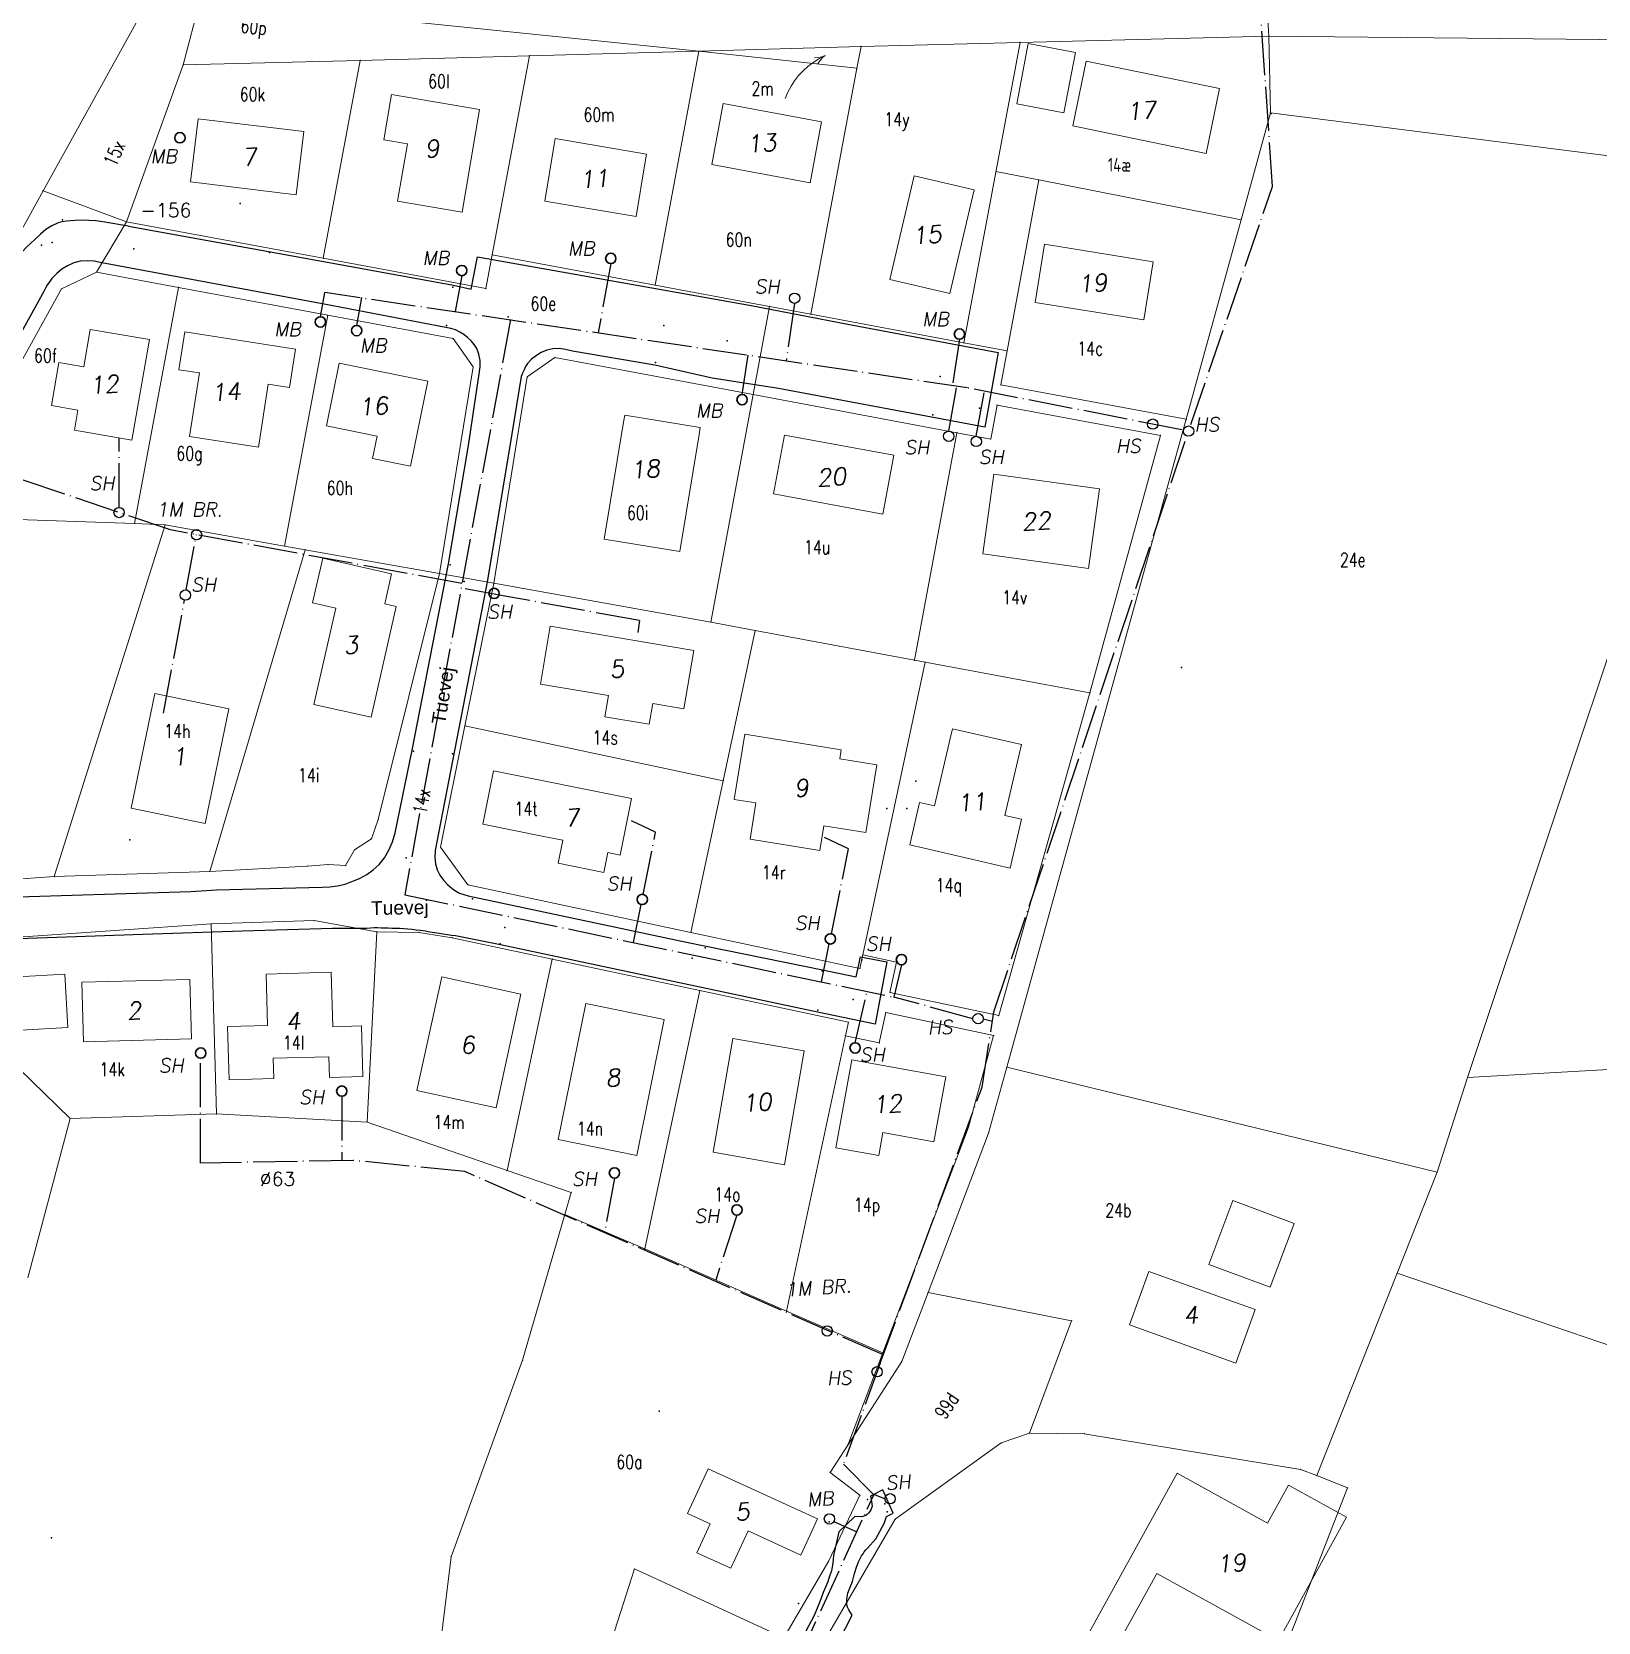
# Model space of a CAD drawing. Header units: millimetres. Extents: x 672113 to 680957, y 6130092 to 6137781.
# Drawn here: x 674780.5 to 675007.8, y 6133127.1 to 6133358 of the extents above; entities that cross this region are included whole.
import ezdxf

# ---------------------------------------------------------------- set-up
doc = ezdxf.new("R2010")
doc.units = ezdxf.units.MM
doc.header["$LTSCALE"] = 0.5
doc.linetypes.add('VVS3', pattern=[16, 12.8, -1.6, 0, -1.6])
for name, color, linetype, lineweight in [('bygning', 1, 'Continuous', 5), ('OPTAGETVEJ', 1, 'Continuous', 5), ('PILE', 1, 'Continuous', 5), ('skel', 142, 'Continuous', 5), ('SKELKREDS', 1, 'Continuous', 5), ('SKELPKT', 1, 'Continuous', 5), ('SL-Målebrønd', 70, 'Continuous', 30)]:
    doc.layers.add(name, color=color, linetype=linetype, lineweight=lineweight)
for name, color, linetype, lineweight, plot in [('FIKS_TEKST', 6, 'Continuous', 5, False), ('FIKSPUNKT', 1, 'Continuous', 5, False), ('Hjælpelinie', 50, 'Continuous', 0, False)]:
    doc.layers.add(name, color=color, linetype=linetype, lineweight=lineweight, plot=plot)
for name, color, linetype in [('Husnr', 3, 'Continuous'), ('MATRNR', 12, 'Continuous'), ('Spildevand', 2, 'Continuous'), ('TF_V_---_Stikledning', 150, 'VVS3'), ('TF_V_---_Stophane', 3, 'Continuous'), ('TF_V_---_Tekst', 1, 'Continuous'), ('Vej', 7, 'Continuous'), ('Vejnavn', 9, 'Continuous')]:
    doc.layers.add(name, color=color, linetype=linetype)
doc.styles.add('Ariel', font='arial.ttf')
doc.styles.add('ROMANS', font='ROMANS')
doc.styles.get("Standard").update_dxf_attribs({"font": 'romans.shx', "width": 0.75})

# ---------------------------------------------------------------- blocks, each defined once
blk = doc.blocks.new('270554_270554.DWG_FMEBLOCK10')
at = {"layer": 'PILE', "color": 7}
for points in [[(-2.9, -3.12), (-2.49, -2.18), (-2.03, -1.32), (-1.52, -0.53), (-0.94, 0.23), (-0.28, 0.91), (0.41, 1.55), (1.19, 2.13), (2.01, 2.64), (2.9, 3.12)], [(2.9, 3.12), (2.44, 2.95), (1.91, 2.85), (1.35, 2.82), (1.91, 2.85), (2.44, 2.95), (2.9, 3.12), (2.51, 2.85), (2.16, 2.44), (1.83, 1.96), (2.16, 2.44), (2.51, 2.85), (2.9, 3.12)]]:
    blk.add_lwpolyline(points, dxfattribs=at)

msp = doc.modelspace()

# ---------------------------------------------------------------- linework, layer by layer
at = {"layer": 'bygning'}
for points in [[(674931.92, 6133355, 39.82), (674925.06, 6133356.31, 39.82), (674923.39, 6133347.56, 39.82), (674930.24, 6133346.25, 39.82)], [(674933.46, 6133353.74, 39.87), (674931.52, 6133344.32, 39.87), (674950.86, 6133340.33, 39.87), (674952.8, 6133349.75, 39.87)], [(674833.55, 6133333.41, 41.21), (674842.91, 6133331.82, 41.21), (674845.44, 6133346.71, 41.21), (674832.65, 6133348.89, 41.21), (674831.53, 6133342.31, 41.21), (674834.97, 6133341.73, 41.21)], [(674879.14, 6133338.74, 40.18), (674893.41, 6133336.09, 40.18), (674895.05, 6133344.92, 40.23), (674880.78, 6133347.58, 40.23)], [(674804.6, 6133345.37, 42.28), (674803.49, 6133336.19, 42.26), (674818.81, 6133334.34, 42.3), (674819.92, 6133343.52, 42.27)], [(674856.24, 6133341.36, 41.54), (674854.9, 6133333.43, 41.52), (674868.15, 6133331.19, 41.56), (674869.49, 6133339.12, 41.55), (674869.68, 6133340.25, 41.55), (674856.43, 6133342.49, 41.54)], [(674908.48, 6133337.08, 41.19), (674904.96, 6133322.05, 40.53), (674913.69, 6133320, 40.53), (674917.22, 6133335.03, 40.52)], [(674926.04, 6133318.71, 40.54), (674941.84, 6133316.16, 40.56), (674943.2, 6133324.6, 40.55), (674927.41, 6133327.16, 40.54)], [(674797.53, 6133313.31, 42.43), (674788.95, 6133314.79, 42.45), (674788.01, 6133309.37, 42.45), (674784.41, 6133309.99, 42.45), (674783.33, 6133303.72, 42.46), (674787.17, 6133303.06, 42.46), (674786.67, 6133300.17, 42.46), (674795, 6133298.73, 42.47)], [(674802.67, 6133314.42, 41.37), (674801.81, 6133308.94, 41.53), (674804.8, 6133308.47, 41.77), (674803.37, 6133299.26, 41.96), (674813.35, 6133297.71, 42.22), (674814.77, 6133306.82, 42.22), (674817.84, 6133306.35, 41.39), (674818.71, 6133311.93, 41.36)], [(674829.91, 6133296.06, 41.22), (674835.4, 6133294.93, 40.38), (674837.92, 6133307.26, 41.43), (674825.08, 6133309.89, 41.42), (674823.22, 6133300.78, 41.27), (674830.57, 6133299.28, 41.27)], [(674866.34, 6133301.33, 40.39), (674863.53, 6133284.35, 40.4), (674874.5, 6133282.54, 40.28), (674877.3, 6133299.52, 40.4), (674877.47, 6133300.54, 40.4), (674866.51, 6133302.35, 40.39)], [(674889.68, 6133299.43, 40.3), (674888.11, 6133290.9, 40.3), (674903.97, 6133287.99, 40.3), (674905.54, 6133296.52, 40.3)], [(674920.05, 6133293.76, 40.65), (674918.45, 6133282.19, 40.65), (674933.79, 6133280.07, 40.65), (674935.39, 6133291.64, 40.65)], [(674829.7, 6133258.48, 40.17), (674833.35, 6133274.56, 40.32), (674831.69, 6133274.94, 40.31), (674832.68, 6133279.31, 40.28), (674822.68, 6133281.57, 40.38), (674821.21, 6133275.1, 40.15), (674824.58, 6133274.34, 40.18), (674821.41, 6133260.36, 40.17)], [(674855.71, 6133271.71, 40.31), (674854.29, 6133263.3, 40.21), (674864.16, 6133261.64, 40.22), (674863.64, 6133258.55, 40.22), (674870.06, 6133257.47, 40.22), (674870.56, 6133260.46, 40.22), (674875.08, 6133259.69, 40.22), (674876.52, 6133268.2, 40.19)], [(674805.62, 6133243.08, 41.05), (674809.05, 6133259.73, 41.09), (674798.32, 6133261.94, 40.79), (674794.89, 6133245.3, 40.81)], [(674883.93, 6133256.04, 41.73), (674882.4, 6133246.56, 41.43), (674885.54, 6133246.05, 41.43), (674884.69, 6133240.79, 41.41), (674894.8, 6133239.15, 41.55), (674895.38, 6133242.73, 41.54), (674901.51, 6133241.74, 41.55), (674903.1, 6133251.59, 41.54), (674897.74, 6133252.46, 41.54), (674897.91, 6133253.77, 41.51)], [(674913.74, 6133255.38, 41.08), (674911.47, 6133245.63, 41.09), (674909.29, 6133246.13, 41.11), (674907.86, 6133239.95, 41.5), (674922.42, 6133236.56, 41.52), (674924.08, 6133243.68, 41.51), (674921.68, 6133244.23, 41.51), (674923.73, 6133253.06, 41.06), (674924.07, 6133254.51, 41.06), (674914.08, 6133256.83, 41.08)], [(674856.85, 6133237.29, 41.11), (674863.46, 6133235.96, 41.12), (674864.05, 6133238.84, 41.11), (674865.82, 6133238.48, 41.12), (674867.47, 6133246.7, 41.06), (674847.48, 6133250.72, 41.2), (674845.92, 6133242.95, 41.1), (674854.78, 6133241.17, 40.6), (674857.52, 6133240.62, 40.6)], [(674785.26, 6133221.19, 40.15), (674778.44, 6133220.82, 40.15), (674778.86, 6133213.08, 40.15), (674785.69, 6133213.46, 40.15)], [(674809.09, 6133205.87, 41.91), (674815.57, 6133206.05, 41.91), (674815.48, 6133208.98, 41.91), (674823.59, 6133209.21, 41.91), (674823.67, 6133206.19, 41.92), (674828.49, 6133206.33, 41.92), (674828.29, 6133213.67, 41.91), (674824.13, 6133213.55, 41.91), (674823.9, 6133221.48, 41.9), (674814.46, 6133221.21, 41.9), (674814.67, 6133213.75, 41.91), (674808.87, 6133213.59, 41.9)], [(674851.45, 6133218.28, 41.85), (674839.95, 6133220.81, 41.89), (674836.32, 6133204.31, 41.88), (674847.83, 6133201.79, 41.88)], [(674787.72, 6133220.02, 41.91), (674787.95, 6133211.37, 41.92), (674803.63, 6133211.79, 41.93), (674803.39, 6133220.44, 41.92)], [(674872.24, 6133214.63, 42.56), (674860.87, 6133216.93, 42.32), (674856.87, 6133197.17, 42.2), (674868.24, 6133194.87, 42.58)], [(674889.69, 6133193.53, 43.16), (674892.56, 6133210.04, 43.25), (674882.19, 6133211.84, 43.22), (674879.32, 6133195.33, 43.23)], [(674899.47, 6133208.77, 42.8), (674897.14, 6133195.99, 42.8), (674903.36, 6133194.85, 42.8), (674903.97, 6133198.21, 42.8), (674911.37, 6133196.87, 42.8), (674913.09, 6133206.29, 42.8)], [(674960.14, 6133175.73, 43.89), (674963.62, 6133184.99, 44.32), (674954.76, 6133188.32, 44.32), (674951.28, 6133179.06, 44.32)], [(674942.57, 6133178.05, 43.88), (674939.77, 6133170.27, 43.88), (674955.16, 6133164.73, 43.88), (674957.96, 6133172.51, 43.88)], [(674878.61, 6133149.4, 42.7), (674875.62, 6133142.89, 42.75), (674878.9, 6133141.39, 42.75), (674876.98, 6133137.21, 42.75), (674881.91, 6133134.95, 42.75), (674884.41, 6133140.4, 42.75), (674892.07, 6133136.87, 42.75), (674894.48, 6133142.1, 42.7)], [(674932.57, 6133123.23, 44.43), (674936.46, 6133121.08, 43.79), (674943.7, 6133134.2, 43.97), (674961.35, 6133124.46, 44.04), (674971.23, 6133142.36, 44.25), (674962.82, 6133147, 44.33), (674959.79, 6133141.49, 44.62), (674946.64, 6133148.74, 44.68)]]:
    msp.add_polyline3d(points, close=True, dxfattribs=at)
at = {"layer": 'FIKSPUNKT', "color": 6}
msp.add_point((674794.22, 6133330.43), dxfattribs=at)
at = {"layer": 'Hjælpelinie'}
msp.add_line((674828.49, 6133206.33, 41.92), (674823.67, 6133206.19, 41.92), dxfattribs=at)
at = {"layer": 'OPTAGETVEJ', "color": 8}
for p, q in [((674959.98, 6133357.37), (675039.69, 6133356.52)), ((674926.59, 6133336.49), (674920.37, 6133337.72))]:
    msp.add_line(p, q, dxfattribs=at)
at = {"layer": 'skel', "color": 40}
for p, q in [((674959.98, 6133357.37), (674949.67, 6133527.05)), ((674797.89, 6133363.4), (674782.11, 6133334.91)), ((674802.45, 6133353.19), (674804.89, 6133362.65)), ((674804.89, 6133362.65), (674877.24, 6133355.17)), ((674959.98, 6133357.37), (674923.87, 6133356.45)), ((674960.19, 6133346.25), (674959.98, 6133357.37)), ((674852.68, 6133354.51), (674828.13, 6133353.85)), ((674852.68, 6133354.51), (674847.28, 6133325.62)), ((674877.24, 6133355.17), (674852.68, 6133354.51)), ((674870.9, 6133321.22), (674877.24, 6133355.17)), ((674900.79, 6133355.86), (674877.24, 6133355.17)), ((674877.24, 6133355.17), (674900.19, 6133352.7)), ((674900.79, 6133355.86), (674900.19, 6133352.7)), ((674923.87, 6133356.45), (674900.79, 6133355.86)), ((674915.73, 6133312.83), (674923.87, 6133356.45)), ((674802.45, 6133353.19), (674794.22, 6133330.43)), ((674828.13, 6133353.85), (674802.45, 6133353.19)), ((674828.13, 6133353.85), (674822.75, 6133325.11)), ((674900.19, 6133352.7), (674893.53, 6133317)), ((674955.93, 6133330.7), (674960.19, 6133346.25)), ((674960.19, 6133346.25), (675032.39, 6133337.05)), ((674926.59, 6133336.49), (674921.99, 6133311.66)), ((674955.93, 6133330.7), (674926.59, 6133336.49)), ((675032.39, 6133337.05), (674988.8, 6133206.2)), ((674770.53, 6133313.93), (674782.11, 6133334.91)), ((674782.11, 6133334.91), (674794.22, 6133330.43)), ((674789.87, 6133323.1), (674794.22, 6133330.43)), ((674822.75, 6133325.11), (674794.22, 6133330.43)), ((674947.99, 6133301.74), (674955.93, 6133330.7)), ((674846.37, 6133320.71), (674822.75, 6133325.11)), ((674847.28, 6133325.62), (674846.37, 6133320.71)), ((674870.9, 6133321.22), (674847.28, 6133325.62)), ((674784.76, 6133320.66), (674789.87, 6133323.1)), ((674789.87, 6133323.1), (674801.76, 6133320.89)), ((674766.51, 6133287.61), (674784.76, 6133320.66)), ((674795.39, 6133286.63), (674801.76, 6133320.89)), ((674801.76, 6133320.89), (674823.41, 6133316.85)), ((674887.53, 6133318.12), (674870.9, 6133321.22)), ((674885.15, 6133305.34), (674887.53, 6133318.12)), ((674887.53, 6133318.12), (674893.53, 6133317)), ((674817.16, 6133283.33), (674823.41, 6133316.85)), ((674823.41, 6133316.85), (674841.61, 6133313.46)), ((674915.73, 6133312.83), (674893.53, 6133317)), ((674841.61, 6133313.46), (674844.49, 6133309.36)), ((674852.36, 6133307.89), (674856.37, 6133310.71)), ((674856.37, 6133310.71), (674885.15, 6133305.34)), ((674921.99, 6133311.66), (674915.73, 6133312.83)), ((674921.08, 6133306.74), (674921.99, 6133311.66)), ((674844.49, 6133309.36), (674839.63, 6133279.35)), ((674847.51, 6133277.93), (674852.36, 6133307.89)), ((674947.99, 6133301.74), (674921.08, 6133306.74)), ((674879, 6133272.31), (674885.15, 6133305.34)), ((674885.15, 6133305.34), (674914.7, 6133299.8)), ((674919.62, 6133298.88), (674920.53, 6133303.8)), ((674920.53, 6133303.8), (674944.24, 6133299.39)), ((674921.96, 6133207.7), (674947.99, 6133301.74)), ((674908.55, 6133266.77), (674914.7, 6133299.8)), ((674914.7, 6133299.8), (674919.62, 6133298.88)), ((674944.24, 6133299.39), (674934, 6133262.03)), ((674766.51, 6133287.61), (674795.39, 6133286.63)), ((674783.72, 6133235.35), (674799.83, 6133286.41)), ((674799.83, 6133286.41), (674795.39, 6133286.63)), ((674817.16, 6133283.33), (674799.83, 6133286.41)), ((674817.16, 6133283.33), (674820.15, 6133282.8)), ((674806.28, 6133236.11), (674820.15, 6133282.8)), ((674820.15, 6133282.8), (674839.63, 6133279.35)), ((674839.63, 6133279.35), (674830.74, 6133243.65)), ((674839.63, 6133279.35), (674847.51, 6133277.93)), ((674847.51, 6133277.93), (674843.31, 6133257.26)), ((674847.51, 6133277.93), (674879, 6133272.31)), ((674879, 6133272.31), (674885.45, 6133271.07)), ((674885.45, 6133271.07), (674880.8, 6133249.26)), ((674908.55, 6133266.77), (674885.45, 6133271.07)), ((674908.55, 6133266.77), (674910.1, 6133266.48)), ((674910.1, 6133266.48), (674901.03, 6133223.99)), ((674934, 6133262.03), (674910.1, 6133266.48)), ((674920.78, 6133215.17), (674934, 6133262.03)), ((674843.31, 6133257.26), (674839.79, 6133239.61)), ((674880.8, 6133249.26), (674843.31, 6133257.26)), ((674880.8, 6133249.26), (674876.11, 6133227.26)), ((674830.74, 6133243.65), (674829.74, 6133240.86)), ((674827.3, 6133239.25), (674825.99, 6133236.96)), ((674829.74, 6133240.86), (674827.3, 6133239.25)), ((674839.79, 6133239.61), (674843.76, 6133234.16)), ((674820.46, 6133236.89), (674806.28, 6133236.11)), ((674823.47, 6133237.09), (674820.46, 6133236.89)), ((674825.99, 6133236.96), (674823.47, 6133237.09)), ((674783.72, 6133235.35), (674770.17, 6133234.43)), ((674806.28, 6133236.11), (674783.72, 6133235.35)), ((674843.76, 6133234.16), (674876.11, 6133227.26)), ((674806.48, 6133228.48), (674778.55, 6133226.58)), ((674806.48, 6133228.48), (674821.42, 6133228.98)), ((674807.26, 6133200.91), (674806.48, 6133228.48)), ((674821.42, 6133228.98), (674830.53, 6133227.35)), ((674830.53, 6133227.35), (674829.15, 6133199.71)), ((674836.65, 6133227.25), (674830.53, 6133227.35)), ((674841.49, 6133226.47), (674836.65, 6133227.25)), ((674855.98, 6133223.38), (674841.49, 6133226.47)), ((674876.11, 6133227.26), (674900.62, 6133222.03)), ((674849.44, 6133192.68), (674855.98, 6133223.38)), ((674877.41, 6133218.81), (674855.98, 6133223.38)), ((674900.62, 6133222.03), (674901.03, 6133223.99)), ((674901.03, 6133223.99), (674905.93, 6133222.94)), ((674905.93, 6133222.94), (674904.99, 6133218.54)), ((674877.41, 6133218.81), (674869.42, 6133181.31)), ((674898.95, 6133214.21), (674877.41, 6133218.81)), ((674904.99, 6133218.54), (674920.78, 6133215.17)), ((674898.95, 6133214.21), (674898.53, 6133212.26)), ((674903.43, 6133211.21), (674904.37, 6133215.61)), ((674920.03, 6133212.27), (674904.37, 6133215.61)), ((675137.26, 6133214.62), (674988.8, 6133206.2)), ((674890, 6133172.27), (674898.53, 6133212.26)), ((674898.53, 6133212.26), (674903.43, 6133211.21)), ((674916.38, 6133198.99), (674920.03, 6133212.27)), ((674786.03, 6133200.24), (674778.61, 6133207.49)), ((674919.31, 6133198.11), (674921.96, 6133207.7)), ((674921.96, 6133207.7), (674984.37, 6133192.43)), ((674984.37, 6133192.43), (674988.8, 6133206.2)), ((674779.89, 6133177.11), (674786.03, 6133200.24)), ((674786.03, 6133200.24), (674807.26, 6133200.91)), ((674807.26, 6133200.91), (674829.15, 6133199.71)), ((674829.15, 6133199.71), (674849.44, 6133192.68)), ((674903.96, 6133166.22), (674916.38, 6133198.99)), ((674910.51, 6133174.96), (674919.31, 6133198.11)), ((674849.44, 6133192.68), (674858.74, 6133189.52)), ((674978.58, 6133177.77), (674984.37, 6133192.43)), ((674858.74, 6133189.52), (674857.8, 6133186.29)), ((674857.8, 6133186.29), (674851.69, 6133165.15)), ((674869.42, 6133181.31), (674857.8, 6133186.29)), ((674869.42, 6133181.31), (674890, 6133172.27)), ((674966.94, 6133148.41), (674978.58, 6133177.77)), ((674978.58, 6133177.77), (675059.75, 6133150.13)), ((674906.71, 6133164.97), (674910.51, 6133174.96)), ((674910.51, 6133174.96), (674931.35, 6133170.89)), ((674890, 6133172.27), (674903.96, 6133166.22)), ((674931.35, 6133170.89), (674925.22, 6133154.57)), ((674851.69, 6133165.15), (674841.32, 6133136.63)), ((674898.87, 6133152.84), (674903.96, 6133166.22)), ((674906.71, 6133164.97), (674898.87, 6133152.84)), ((674925.22, 6133154.57), (674921.14, 6133153.15)), ((674933.18, 6133154.48), (674925.22, 6133154.57)), ((674933.18, 6133154.48), (674964.54, 6133149.29)), ((674896.3, 6133148.87), (674898.87, 6133152.84)), ((674921.14, 6133153.15), (674905.76, 6133142.05)), ((674964.54, 6133149.29), (674966.94, 6133148.41)), ((674900.63, 6133145.55), (674896.3, 6133148.87)), ((674971.39, 6133146.61), (674966.94, 6133148.41)), ((674896.11, 6133136.02), (674900.63, 6133145.55)), ((674971.39, 6133146.61), (674947.89, 6133086.18)), ((674905.76, 6133142.05), (674895.92, 6133125.18)), ((674841.32, 6133136.63), (674839.81, 6133124.38)), ((674889.6, 6133124.85), (674896.11, 6133136.02)), ((674867.92, 6133134.85), (674860.97, 6133113.31)), ((674889.6, 6133124.85), (674867.92, 6133134.85))]:
    msp.add_line(p, q, dxfattribs=at)
at = {"layer": 'SKELKREDS', "color": 250, "true_color": 0x333333}
for p in [(674959.98, 6133357.37), (674852.68, 6133354.51), (674877.24, 6133355.17), (674900.79, 6133355.86), (674802.45, 6133353.19), (674828.13, 6133353.85), (674960.19, 6133346.25), (674782.11, 6133334.91), (674794.22, 6133330.43), (674822.75, 6133325.11), (674847.28, 6133325.62), (674789.87, 6133323.1), (674784.76, 6133320.66), (674801.76, 6133320.89), (674846.37, 6133320.71), (674870.9, 6133321.22), (674887.53, 6133318.12), (674823.41, 6133316.85), (674893.53, 6133317), (674841.61, 6133313.46), (674856.37, 6133310.71), (674921.99, 6133311.66), (674844.49, 6133309.36), (674852.36, 6133307.89), (674921.08, 6133306.74), (674885.15, 6133305.34), (674920.53, 6133303.8), (674947.99, 6133301.74), (674914.7, 6133299.8), (674944.24, 6133299.39), (674919.62, 6133298.88), (674795.39, 6133286.63), (674799.83, 6133286.41), (674817.16, 6133283.33), (674839.63, 6133279.35), (674847.51, 6133277.93), (674879, 6133272.31), (674885.45, 6133271.07), (674908.55, 6133266.77), (674910.1, 6133266.48), (674934, 6133262.03), (674843.31, 6133257.26), (674880.8, 6133249.26), (674839.79, 6133239.61), (674843.76, 6133234.16), (674830.53, 6133227.35), (674836.65, 6133227.25), (674841.49, 6133226.47), (674876.11, 6133227.26), (674855.98, 6133223.38), (674901.03, 6133223.99), (674905.93, 6133222.94), (674900.62, 6133222.03), (674877.41, 6133218.81), (674904.99, 6133218.54), (674898.95, 6133214.21), (674904.37, 6133215.61), (674920.78, 6133215.17), (674898.53, 6133212.26), (674920.03, 6133212.27), (674903.43, 6133211.21), (674786.03, 6133200.24), (674829.15, 6133199.71), (674916.38, 6133198.99), (674919.31, 6133198.11), (674849.44, 6133192.68), (674858.74, 6133189.52), (674857.8, 6133186.29), (674869.42, 6133181.31), (674890, 6133172.27), (674903.96, 6133166.22), (674906.71, 6133164.97)]:
    msp.add_point(p, dxfattribs=at)
at = {"layer": 'SKELPKT', "color": 253, "true_color": 0x999999}
for p in [(674923.87, 6133356.45), (674900.19, 6133352.7), (674926.59, 6133336.49), (674955.93, 6133330.7), (674915.73, 6133312.83), (674820.15, 6133282.8), (674830.74, 6133243.65), (674827.3, 6133239.25), (674829.74, 6133240.86), (674820.46, 6133236.89), (674823.47, 6133237.09), (674825.99, 6133236.96), (674783.72, 6133235.35), (674806.28, 6133236.11), (674806.48, 6133228.48), (674821.42, 6133228.98), (674921.96, 6133207.7), (674807.26, 6133200.91), (674910.51, 6133174.96), (674931.35, 6133170.89), (674851.69, 6133165.15), (674925.22, 6133154.57), (674933.18, 6133154.48), (674898.87, 6133152.84), (674921.14, 6133153.15), (674964.54, 6133149.29), (674896.3, 6133148.87), (674966.94, 6133148.41), (674900.63, 6133145.55), (674905.76, 6133142.05), (674841.32, 6133136.63), (674896.11, 6133136.02), (674867.92, 6133134.85)]:
    msp.add_point(p, dxfattribs=at)
at = {"layer": 'SKELPKT', "color": 250, "true_color": 0x333333}
for p in [(674988.8, 6133206.2), (674984.37, 6133192.43), (674978.58, 6133177.77), (674971.39, 6133146.61)]:
    msp.add_point(p, dxfattribs=at)
at = {"layer": 'SL-Målebrønd'}
for centre in [(674801.97, 6133342.62), (674864.48, 6133325.1), (674842.85, 6133323.34), (674822.34, 6133315.87), (674827.61, 6133314.62), (674915.07, 6133314.12), (674883.54, 6133304.59), (674847.55, 6133276.46), (674869.05, 6133232.04), (674896.34, 6133226.32), (674906.66, 6133223.3), (674804.98, 6133209.74), (674899.94, 6133210.48), (674825.45, 6133204.21), (674865.02, 6133192.33), (674882.79, 6133186.96)]:
    msp.add_circle(centre, 0.75, dxfattribs=at)
at = {"layer": 'Spildevand'}
for p in [(674960.32, 6133346.13), (674784.94, 6133330.71), (674781.88, 6133327.01), (674783.42, 6133327.39), (674795.28, 6133326.47), (674814.97, 6133325.94), (674841.54, 6133320.92), (674840.64, 6133315.38), (674849.57, 6133316.63), (674872.17, 6133315.38), (674881.36, 6133313.12), (674870.97, 6133309.97), (674912.26, 6133307.94), (674911.22, 6133302.38), (674917.99, 6133303.34), (674841.18, 6133280.61), (674843.2, 6133278.18), (674835.84, 6133253.55), (674841.53, 6133253.18), (674908.75, 6133249.22), (674904.54, 6133245.25), (674907.43, 6133245.23), (674834.8, 6133238.07), (674844.44, 6133232.15), (674849.1, 6133227.95), (674848.42, 6133225.61), (674876.28, 6133223.5), (674878.18, 6133225.01), (674900.93, 6133223.29), (674895.14, 6133221.67), (674894.53, 6133215.98), (674899.65, 6133217.5), (674871.51, 6133157.73), (674901.75, 6133144.93), (674904.26, 6133144.28), (674904.57, 6133143.13), (674896.18, 6133141.71), (674783.31, 6133139.36), (674891.74, 6133129.83)]:
    msp.add_point(p, dxfattribs=at)
at = {"layer": 'TF_V_---_Stikledning'}
for p, q in [((674842.85, 6133322.59), (674841.91, 6133317.41)), ((674864.48, 6133324.35), (674862.65, 6133314.31)), ((674822.34, 6133316.62), (674822.97, 6133320.13)), ((674916.24, 6133306.3), (674822.97, 6133320.13)), ((674827.61, 6133315.37), (674828.35, 6133319.43)), ((674891.16, 6133318.57), (674889.92, 6133310.23)), ((674849.94, 6133316.21), (674834.58, 6133232.73)), ((674915.07, 6133313.37), (674914.07, 6133306.62)), ((674883.54, 6133305.34), (674884.4, 6133311.06)), ((674913.52, 6133300.02), (674914.67, 6133306.34)), ((674947.34, 6133300.21), (674916.24, 6133306.3)), ((674917.52, 6133299.27), (674918.68, 6133305.82)), ((674793.14, 6133288.96), (674793.14, 6133299.02)), ((674800.62, 6133285.68), (674773.38, 6133294.88)), ((674842.89, 6133277.9), (674800.62, 6133285.68)), ((674802.89, 6133276.97), (674804.37, 6133284.99)), ((674849.66, 6133275.98), (674842.75, 6133277.25)), ((674868.66, 6133272.51), (674849.66, 6133275.98)), ((674799.6, 6133259.06), (674802.62, 6133275.49)), ((674868.66, 6133272.51), (674868.4, 6133270.77)), ((674870.98, 6133241.8), (674867.49, 6133243.43)), ((674869.17, 6133232.78), (674870.98, 6133241.8)), ((674898.97, 6133239.4), (674895.48, 6133241.03)), ((674896.49, 6133227.05), (674898.97, 6133239.4)), ((674834.58, 6133232.73), (674905.57, 6133217.86)), ((674867.79, 6133225.78), (674868.9, 6133231.3)), ((674895.08, 6133220.06), (674896.19, 6133225.58)), ((674906.66, 6133222.55), (674905.57, 6133217.86)), ((674899.94, 6133211.23), (674901.68, 6133218.67)), ((674917.02, 6133214.73), (674905.57, 6133217.86)), ((674918.52, 6133214.73), (674919.85, 6133214.37)), ((674804.97, 6133193.77), (674804.97, 6133208.99)), ((674825.45, 6133203.46), (674825.45, 6133194.13)), ((674827.1, 6133194.15), (674804.97, 6133193.77)), ((674865.02, 6133191.58), (674863.61, 6133183.8)), ((674882.79, 6133186.21), (674879.71, 6133176.79)), ((674903.59, 6133164.73), (674898.24, 6133150.05)), ((674898.24, 6133150.05), (674902.65, 6133145.63)), ((674904.26, 6133145.03), (674902.66, 6133145.67)), ((674896.87, 6133141.75), (674900.17, 6133140.24))]:
    msp.add_line(p, q, dxfattribs=at)
for points in [[(674948.65, 6133300.97), (674960.51, 6133335.54), (674948.54, 6133511)], [(674903.59, 6133164.73), (674918.36, 6133204.8), (674920.06, 6133215.72), (674948.01, 6133299.07)], [(674904.03, 6133165.92), (674843.31, 6133192.54), (674827.1, 6133194.15)], [(674864.63, 6133062.47), (674902.65, 6133145.63), (674902.65, 6133145.63)]]:
    msp.add_lwpolyline(points, dxfattribs=at)
at = {"layer": 'TF_V_---_Stophane'}
for centre in [(674891.16, 6133319.32), (674943.12, 6133301.04), (674913.52, 6133299.27), (674917.52, 6133298.52), (674948.32, 6133300.02), (674793.14, 6133288.21), (674804.37, 6133284.99), (674802.76, 6133276.23), (674917.77, 6133214.73), (674895.88, 6133169.4), (674903.13, 6133163.47), (674905.01, 6133145.03), (674896.21, 6133142.11)]:
    msp.add_circle(centre, 0.75, dxfattribs=at)
at = {"layer": 'Vej', "linetype": 'Continuous'}
for points in [[(674790.77, 6133330.4), (674789.76, 6133330.54), (674788.74, 6133330.62), (674787.78, 6133330.63), (674786.77, 6133330.59), (674786.15, 6133330.55), (674785.52, 6133330.48), (674784.9, 6133330.39), (674784.28, 6133330.24), (674783.37, 6133329.82), (674782.51, 6133329.27), (674781.71, 6133328.61), (674780.95, 6133327.9), (674779.68, 6133326.72), (674778.55, 6133325.47), (674777.51, 6133324.08), (674776.53, 6133322.61)], [(674794.49, 6133329.8), (674790.77, 6133330.4)], [(674794.49, 6133329.8), (674816.71, 6133325.76), (674841.68, 6133321.19), (674844.2, 6133320.62), (674845.16, 6133325.33), (674884.87, 6133318.26), (674898.88, 6133315.53), (674920.67, 6133311.46), (674918.76, 6133300.6), (674888.81, 6133306.2), (674879.2, 6133307.7), (674870.89, 6133309.6), (674858.91, 6133311.64)], [(674790.65, 6133324.47), (674789.53, 6133324.69), (674788.52, 6133324.75), (674787.51, 6133324.68), (674786.56, 6133324.45), (674785.65, 6133324.03), (674784.84, 6133323.53), (674784.08, 6133322.9), (674783.38, 6133322.16), (674783.09, 6133321.75), (674782.77, 6133321.32), (674782.53, 6133320.86), (674782.26, 6133320.37)], [(674840.55, 6133315.08), (674822.87, 6133318.46), (674790.65, 6133324.47)], [(674782.26, 6133320.37), (674776.82, 6133310.46), (674775.8, 6133311.02), (674774.87, 6133309.26), (674775.84, 6133308.59), (674765.7, 6133290.6), (674760.05, 6133279.71), (674749.73, 6133260.75), (674740.81, 6133244.47)], [(674845.4, 6133308.32), (674845.53, 6133309.34), (674845.51, 6133310.3), (674845.34, 6133311.21), (674845.04, 6133312.01), (674844.64, 6133312.59), (674844.2, 6133313.14), (674843.71, 6133313.62), (674843.17, 6133314.04), (674842.59, 6133314.4), (674841.95, 6133314.71), (674841.28, 6133314.94), (674840.55, 6133315.08)], [(674858.91, 6133311.64), (674857.89, 6133311.89), (674856.98, 6133312), (674856.06, 6133311.96), (674855.2, 6133311.78), (674854.39, 6133311.44), (674853.68, 6133311), (674852.96, 6133310.45), (674852.4, 6133309.82), (674852.12, 6133309.39), (674851.89, 6133308.93), (674851.66, 6133308.44), (674851.47, 6133307.93)], [(674833.18, 6133241.73), (674835.64, 6133253.71), (674840.94, 6133280.74), (674843.82, 6133297.94), (674845.4, 6133308.32)], [(674851.47, 6133307.93), (674850.1, 6133299.62)], [(674850.1, 6133299.62), (674846.57, 6133278.38)], [(674846.57, 6133278.38), (674839.18, 6133240.16)], [(674822.61, 6133233.81), (674823.71, 6133233.88), (674824.82, 6133234.01), (674825.92, 6133234.28), (674826.92, 6133234.62), (674828.02, 6133235.07), (674829.07, 6133235.65), (674830.02, 6133236.34), (674830.87, 6133237.11), (674831.67, 6133238.09), (674832.27, 6133239.17), (674832.82, 6133240.39), (674833.18, 6133241.73)], [(674839.18, 6133240.16), (674839.01, 6133239.14), (674838.93, 6133238.15), (674839.05, 6133237.21), (674839.31, 6133236.33), (674839.66, 6133235.56), (674840.2, 6133234.85), (674840.79, 6133234.19), (674841.48, 6133233.62), (674841.96, 6133233.28), (674842.55, 6133232.97), (674843.18, 6133232.74), (674843.81, 6133232.54)], [(674759.64, 6133231.79), (674775.32, 6133232.32), (674803.56, 6133233.19)], [(674803.56, 6133233.19), (674807.26, 6133233.45), (674822.61, 6133233.81)], [(674843.81, 6133232.54), (674875.47, 6133225.84), (674895.18, 6133221.84), (674900.07, 6133220.81), (674900.73, 6133223.71), (674904.55, 6133222.98), (674902.85, 6133213.92), (674894.73, 6133215.64), (674848.47, 6133225.45)], [(674811.03, 6133227.45), (674796.6, 6133226.97), (674778.52, 6133226.3), (674759.03, 6133226.02)], [(674830.13, 6133227.9), (674829.08, 6133227.8), (674824.12, 6133227.81), (674811.03, 6133227.45)], [(674841.95, 6133226.74), (674841.37, 6133226.81), (674840.79, 6133226.9), (674840.16, 6133227), (674839.58, 6133227.09), (674838.91, 6133227.19), (674838.23, 6133227.31), (674837.56, 6133227.43), (674836.88, 6133227.52), (674836.25, 6133227.59), (674835.67, 6133227.66), (674835.05, 6133227.73), (674834.47, 6133227.77), (674833.89, 6133227.81), (674833.31, 6133227.83), (674832.73, 6133227.84), (674832.16, 6133227.86), (674831.63, 6133227.88), (674831.14, 6133227.89), (674830.61, 6133227.91), (674830.13, 6133227.9)], [(674848.47, 6133225.45), (674841.95, 6133226.74)], [(674902.17, 6133145.42), (674902.33, 6133144.64), (674902.39, 6133143.98), (674902.21, 6133143.41), (674901.93, 6133142.98), (674901.74, 6133142.78), (674901.5, 6133142.62), (674901.22, 6133142.51), (674900.93, 6133142.39)], [(674901.74, 6133137.88), (674902.92, 6133139.24), (674904.13, 6133141.44), (674904.49, 6133142.46), (674905.44, 6133142.94), (674903.98, 6133146.34), (674902.17, 6133145.42)], [(674900.93, 6133142.39), (674899.87, 6133142.45), (674897.56, 6133140.24), (674896.81, 6133136.79)], [(674899.53, 6133128.16), (674899.28, 6133128.53), (674899.03, 6133128.9), (674898.83, 6133129.28), (674898.73, 6133129.65), (674898.71, 6133130.48), (674898.89, 6133131.31), (674899.21, 6133132.18), (674899.57, 6133133.04), (674899.8, 6133134.01), (674900.07, 6133134.98), (674900.43, 6133135.9), (674900.85, 6133136.76), (674901.08, 6133137.06), (674901.27, 6133137.34), (674901.51, 6133137.61), (674901.74, 6133137.88)], [(674896.81, 6133136.79), (674896.77, 6133136.23), (674896.68, 6133135.69), (674896.6, 6133135.15), (674896.51, 6133134.59), (674896.24, 6133133.78), (674895.97, 6133133), (674895.64, 6133132.21), (674895.32, 6133131.43), (674895, 6133130.59), (674894.68, 6133129.73), (674894.31, 6133128.89), (674893.99, 6133128.08)], [(674896.56, 6133122.4), (674899.53, 6133128.16)], [(674893.99, 6133128.08), (674892.74, 6133125.73), (674888.19, 6133117.01), (674885.23, 6133110.92), (674884.61, 6133108.36), (674881.88, 6133102.52), (674878.28, 6133094.79)]]:
    msp.add_lwpolyline(points, dxfattribs=at)
at = {"layer": 'Vejnavn', "color": 1}
for p in [(674810.69, 6133333.09), (674947.27, 6133265.7), (674794.7, 6133240.71)]:
    msp.add_point(p, dxfattribs=at)

# ---------------------------------------------------------------- block references
at = {"layer": 'PILE', "color": 7}
msp.add_blockref('270554_270554.DWG_FMEBLOCK10', (674892.68, 6133351.41), dxfattribs=at)

# ---------------------------------------------------------------- texts
at = {"layer": 'FIKS_TEKST'}
msp.add_text('-156', height=2, dxfattribs=at).set_placement((674796.26, 6133331.1))
at = {"layer": 'Husnr', "style": 'ROMANS', "oblique": 10}
for s, p in [('17', (674939.4, 6133345.15)), ('13', (674884.3, 6133340.44)), ('7', (674811.05, 6133338.5)), ('9', (674837.57, 6133339.71)), ('11', (674860.03, 6133335.26)), ('15', (674908.29, 6133327.13)), ('19', (674932.34, 6133320.11)), ('12', (674788.91, 6133305.41)), ('14', (674806.58, 6133304.34)), ('16', (674827.98, 6133302.24)), ('18', (674867.41, 6133293.12)), ('20', (674894.44, 6133291.98)), ('22', (674924.16, 6133285.57)), ('3', (674825.78, 6133267.65)), ('5', (674864.37, 6133264.2)), ('1', (674800.88, 6133251.46)), ('9', (674891.15, 6133246.89)), ('11', (674914.8, 6133244.75)), ('7', (674857.86, 6133242.57)), ('2', (674794.32, 6133214.58)), ('4', (674817.39, 6133213.04)), ('6', (674842.7, 6133209.58)), ('8', (674863.8, 6133204.83)), ('10', (674883.63, 6133201.19)), ('12', (674902.56, 6133200.96)), ('4', (674947.65, 6133170.38)), ('5', (674882.58, 6133141.85)), ('19', (674952.46, 6133134.3))]:
    msp.add_text(s, height=2.5, rotation=3.9, dxfattribs=at).set_placement(p)
at = {"layer": 'MATRNR', "width": 0.75}
for s, rotation, p in [('60p', 354, (674810.69, 6133357.91)), ('15x', 66, (674792.62, 6133338.29)), ('14x', 79, (674837.68, 6133244.3)), ('99d', 56, (674912.99, 6133156.42))]:
    msp.add_text(s, height=2, rotation=rotation, dxfattribs=at).set_placement(p)
for s, p in [('60k', (674810.65, 6133347.91)), ('60l', (674837.99, 6133349.79, 41.21)), ('2m', (674884.9, 6133348.77)), ('60m', (674860.52, 6133344.97)), ('14y', (674904.19, 6133344.29)), ('14æ', (674936.6, 6133337.69)), ('60n', (674881.15, 6133326.83)), ('60e', (674852.84, 6133317.54)), ('14c', (674932.18, 6133311.01)), ('60f', (674780.8, 6133309.97)), ('60g', (674801.45, 6133295.77)), ('60h', (674823.27, 6133290.77)), ('60i', (674866.83, 6133287.17)), ('14u', (674892.53, 6133282.17)), ('24e', (674970.28, 6133280.34)), ('14v', (674921.27, 6133274.89)), ('14h', (674799.7, 6133255.48)), ('14s', (674861.85, 6133254.55)), ('14i', (674819.11, 6133249.07)), ('14t', (674850.52, 6133244.21)), ('14r', (674886.42, 6133234.96)), ('14q', (674911.64, 6133233.11)), ('14l', (674816.92, 6133210.25, -41.91)), ('14k', (674790.3, 6133206.36)), ('14m', (674838.76, 6133198.72)), ('14n', (674859.57, 6133197.77)), ('14o', (674879.52, 6133188.2)), ('14p', (674899.76, 6133186.71)), ('24b', (674936.23, 6133185.92)), ('60a', (674865.28, 6133149.38))]:
    msp.add_text(s, height=2, dxfattribs=at).set_placement(p)
at = {"layer": 'TF_V_---_Tekst', "style": 'ROMANS', "oblique": 10}
for s, p in [('MB', (674797.67, 6133338.93)), ('MB', (674858.25, 6133325.54)), ('MB', (674837.16, 6133324.17)), ('SH', (674885.36, 6133320.01)), ('MB', (674815.63, 6133313.79)), ('MB', (674909.65, 6133315.27)), ('MB', (674828.07, 6133311.45)), ('MB', (674876.8, 6133302.01)), ('HS', (674949.19, 6133299.99)), ('SH', (674907.09, 6133296.67)), ('SH', (674917.88, 6133295.27)), ('HS', (674937.78, 6133296.87)), ('SH', (674788.85, 6133291.45)), ('1M BR.', (674798.55, 6133287.65)), ('SH', (674803.6, 6133276.74)), ('SH', (674846.55, 6133272.8)), ('SH', (674863.87, 6133233.33)), ('SH', (674891.16, 6133227.62)), ('SH', (674901.49, 6133224.6)), ('SH', (674900.62, 6133208.5, 42.8)), ('SH', (674798.89, 6133206.94)), ('SH', (674819.27, 6133202.33)), ('SH', (674858.84, 6133190.46)), ('SH', (674876.61, 6133185.09))]:
    msp.add_text(s, height=2, dxfattribs=at).set_placement(p)
for s, rotation, p in [('HS', 1.125, (674910.5, 6133212.45)), ('1M BR.', 3.8744, (674889.87, 6133174.36)), ('HS', 1.125, (674895.86, 6133161.54)), ('SH', 3.8744, (674904.42, 6133146.31)), ('MB', 3.8744, (674893, 6133143.88))]:
    msp.add_text(s, height=2, rotation=rotation, dxfattribs=at).set_placement(p)
at = {"layer": 'TF_V_---_Tekst', "style": 'ROMANS'}
msp.add_text('Ø63', height=2, dxfattribs=at).set_placement((674813.56, 6133190.46))
at = {"layer": 'Vejnavn', "style": 'Ariel'}
for rotation, p in [(81.125, (674840.44, 6133257.35)), (1.125, (674829.69, 6133229.77))]:
    msp.add_text('Tuevej', height=2, rotation=rotation, dxfattribs=at).set_placement(p)

doc.saveas('drawing.dxf')
